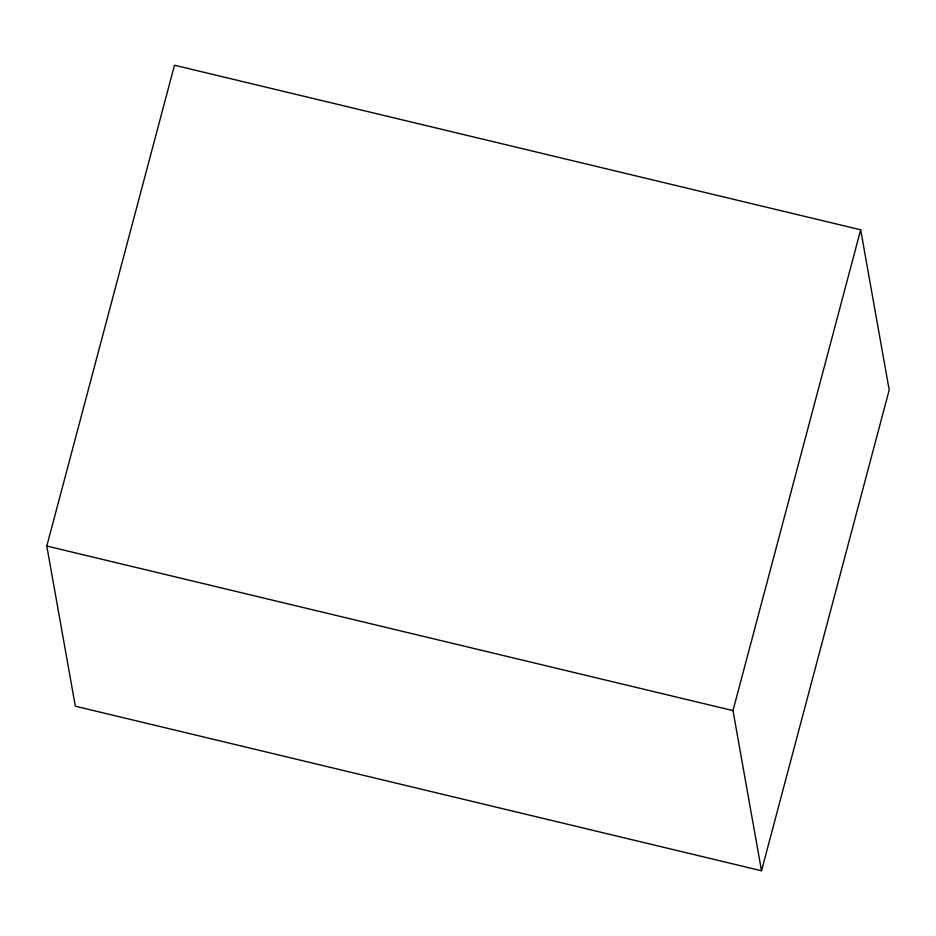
<?xml version="1.0" encoding="UTF-8"?>
<svg xmlns="http://www.w3.org/2000/svg" width="936" height="936" viewBox="0 0 936 936"><rect width="100%" height="100%" fill="white"/><g stroke="black" fill="none" stroke-linecap="round" stroke-linejoin="round"><path stroke-width="1.4" d="M46.8 546.039L174.482 65.227L860.675 229.8L889.2 389.961L761.518 870.772L75.325 706.2L46.8 546.039L732.982 710.611L761.518 870.772M732.982 710.611L860.675 229.8"/></g></svg>
